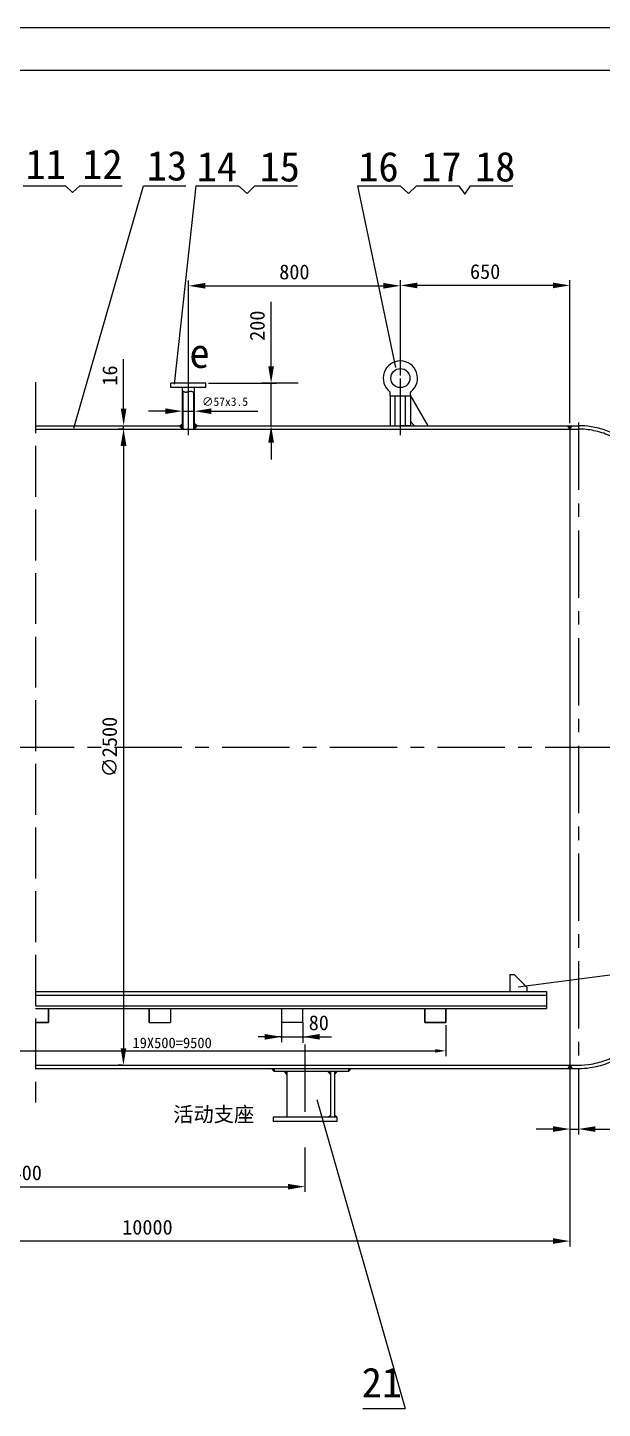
# Model space of a CAD drawing. Extents: x 98 to 958, y 91 to 685.
# Drawn here: x 354.8 to 490.4, y 359.8 to 685.4 of the extents above; entities that cross this region are included whole.
import ezdxf

# ---------------------------------------------------------------- set-up
doc = ezdxf.new("R2010")
doc.units = 0
doc.linetypes.add('ACAD_ISO02W100', pattern=[15, 12, -3])
doc.linetypes.add('CENTER', pattern=[50.8, 31.75, -6.35, 6.35, -6.35])
doc.layers.get('0').update_dxf_attribs({"linetype": 'CONTINUOUS'})
doc.layers.get('DEFPOINTS').update_dxf_attribs({"linetype": 'CONTINUOUS'})
for name, color, linetype in [('01', 5, 'CONTINUOUS'), ('02', 1, 'CENTER'), ('1', 1, 'CONTINUOUS'), ('3', 3, 'CONTINUOUS'), ('BREAK', 3, 'ACAD_ISO02W100'), ('TEXT', 5, 'CONTINUOUS')]:
    doc.layers.add(name, color=color, linetype=linetype)
doc.styles.add('STYLE1', font='SimSun.ttf')
doc.dimstyles.get("Standard").update_dxf_attribs({"dimtxt": 0.18, "dimasz": 0.18, "dimexe": 0.18, "dimexo": 0.0625, "dimgap": 0.09, "dimtad": 0, "dimtih": 1, "dimtoh": 1, "dimdec": 4, "dimzin": 0, "dimtxsty": 'STANDARD', "dimcen": 0.09, "dimazin": 3, "dimtfac": 1, "dimtdec": 4, "dimtofl": 0, "dimtmove": 0, "dimatfit": 3, "dimtolj": 1, "dimtzin": 0})
pattern_1 = [(135, (-578.66113004, 946.232974894), (4.4194173824e-05, 4.4194173824e-05), [])]

# ---------------------------------------------------------------- blocks, each defined once
blk = doc.blocks.new('*D21')
at = {"color": 0, "linetype": 'BYBLOCK'}
for p, q in [((1106.29, 658.18), (1105.25, 658.18)), ((1106.5, 654.18), (1106.5, 512.18)), ((1106.29, 508.18), (1105.25, 508.18))]:
    blk.add_line(p, q, dxfattribs=at)
for points in [[(1105.84, 654.18), (1107.17, 654.18), (1106.5, 658.18)], [(1105.84, 512.18), (1107.17, 512.18), (1106.5, 508.18)]]:
    blk.add_solid(points, dxfattribs=at)
at = {"layer": 'DEFPOINTS', "color": 0, "linetype": 'BYBLOCK'}
for p in [(1106.91, 658.18), (1106.5, 508.18), (1106.91, 508.18)]:
    blk.add_point(p, dxfattribs=at)
at = {"color": 0, "linetype": 'BYBLOCK', "insert": (1103.25, 583.18), "char_height": 3.5, "attachment_point": 5, "rotation": 90}
blk.add_mtext('\\A1;∅2500', dxfattribs=at)
blk = doc.blocks.new('*D0')
at = {"color": 0, "linetype": 'BYBLOCK'}
for p, q in [((1060.77, 488.77), (1060.77, 478.27)), ((1213.27, 488.77), (1213.27, 478.27)), ((1064.77, 479.52), (1209.27, 479.52))]:
    blk.add_line(p, q, dxfattribs=at)
for points in [[(1064.77, 480.18), (1064.77, 478.85), (1060.77, 479.52)], [(1209.27, 480.18), (1209.27, 478.85), (1213.27, 479.52)]]:
    blk.add_solid(points, dxfattribs=at)
at = {"layer": 'DEFPOINTS', "color": 0, "linetype": 'BYBLOCK'}
for p in [(1060.77, 489.4), (1213.27, 489.4), (1213.27, 479.52)]:
    blk.add_point(p, dxfattribs=at)
at = {"color": 0, "linetype": 'BYBLOCK', "insert": (1146.45, 482.77), "char_height": 3.5, "attachment_point": 5}
blk.add_mtext('\\A1;8400', dxfattribs=at)
blk = doc.blocks.new('*D30')
at = {"color": 0, "linetype": 'BYBLOCK'}
for p, q in [((1025.27, 517.6), (1025.27, 510.3)), ((1246.52, 517.6), (1246.52, 510.3)), ((1027.77, 511.55), (1244.02, 511.55))]:
    blk.add_line(p, q, dxfattribs=at)
for points in [[(1027.77, 511.96), (1027.77, 511.13), (1025.27, 511.55)], [(1244.02, 511.96), (1244.02, 511.13), (1246.52, 511.55)]]:
    blk.add_solid(points, dxfattribs=at)
at = {"layer": 'DEFPOINTS', "color": 0, "linetype": 'BYBLOCK'}
for p in [(1025.27, 518.23), (1246.52, 518.23), (1246.52, 511.55)]:
    blk.add_point(p, dxfattribs=at)
at = {"color": 0, "linetype": 'BYBLOCK', "insert": (1181.93, 513.42), "char_height": 2.5, "attachment_point": 5}
blk.add_mtext('\\A1;19X500=9500', dxfattribs=at)
blk = doc.blocks.new('*D1')
at = {"color": 0, "linetype": 'BYBLOCK'}
for p, q in [((1023.27, 514.55), (1023.27, 465.44)), ((1275.77, 499.84), (1275.77, 465.44)), ((1271.77, 466.69), (1027.27, 466.69))]:
    blk.add_line(p, q, dxfattribs=at)
for points in [[(1027.27, 467.36), (1027.27, 466.03), (1023.27, 466.69)], [(1271.77, 467.36), (1271.77, 466.03), (1275.77, 466.69)]]:
    blk.add_solid(points, dxfattribs=at)
at = {"layer": 'DEFPOINTS', "color": 0, "linetype": 'BYBLOCK'}
for p in [(1023.27, 515.18), (1275.77, 500.47), (1023.27, 466.69)]:
    blk.add_point(p, dxfattribs=at)
at = {"color": 0, "linetype": 'BYBLOCK', "insert": (1176.1, 469.94), "char_height": 3.5, "attachment_point": 5}
blk.add_mtext('\\A1;10000', dxfattribs=at)
blk = doc.blocks.new('*D25')
at = {"color": 0, "linetype": 'BYBLOCK'}
for p, q in [((1474.14, 508.71), (1474.14, 491.86)), ((1476.14, 506.76), (1476.14, 491.86)), ((1470.14, 493.11), (1466.14, 493.11)), ((1474.14, 493.11), (1476.14, 493.11)), ((1480.14, 493.11), (1493.88, 493.11))]:
    blk.add_line(p, q, dxfattribs=at)
for points in [[(1470.14, 493.78), (1470.14, 492.44), (1474.14, 493.11)], [(1480.14, 493.78), (1480.14, 492.44), (1476.14, 493.11)]]:
    blk.add_solid(points, dxfattribs=at)
at = {"layer": 'DEFPOINTS', "color": 0, "linetype": 'BYBLOCK'}
for p in [(1474.14, 509.34), (1476.14, 507.38), (1474.14, 493.11)]:
    blk.add_point(p, dxfattribs=at)
at = {"color": 0, "linetype": 'BYBLOCK', "insert": (1489.76, 496.36), "char_height": 3.5, "attachment_point": 5}
blk.add_mtext('\\A1;40', dxfattribs=at)
blk = doc.blocks.new('*D28')
at = {"color": 0, "linetype": 'BYBLOCK'}
for p, q in [((1103.77, 669.61), (1103.77, 693.22)), ((1107.77, 691.97), (1149.77, 691.97)), ((1153.77, 670.83), (1153.77, 693.22))]:
    blk.add_line(p, q, dxfattribs=at)
for points in [[(1107.77, 692.64), (1107.77, 691.3), (1103.77, 691.97)], [(1149.77, 692.64), (1149.77, 691.3), (1153.77, 691.97)]]:
    blk.add_solid(points, dxfattribs=at)
at = {"layer": 'DEFPOINTS', "color": 0, "linetype": 'BYBLOCK'}
for p in [(1153.77, 691.97), (1103.77, 668.98), (1153.77, 670.21)]:
    blk.add_point(p, dxfattribs=at)
at = {"color": 0, "linetype": 'BYBLOCK', "insert": (1128.77, 695.22), "char_height": 3.5, "attachment_point": 5}
blk.add_mtext('\\A1;800', dxfattribs=at)
blk = doc.blocks.new('*D23')
at = {"color": 0, "linetype": 'BYBLOCK'}
for p, q in [((1403.65, 672.98), (1403.65, 688.15)), ((1388.89, 668.98), (1404.9, 668.98)), ((1403.65, 658.98), (1403.65, 668.98)), ((1399.95, 658.98), (1404.9, 658.98)), ((1403.65, 654.98), (1403.65, 650.98))]:
    blk.add_line(p, q, dxfattribs=at)
for points in [[(1402.98, 672.98), (1404.31, 672.98), (1403.65, 668.98)], [(1402.98, 654.98), (1404.31, 654.98), (1403.65, 658.98)]]:
    blk.add_solid(points, dxfattribs=at)
at = {"layer": 'DEFPOINTS', "color": 0, "linetype": 'BYBLOCK'}
for p in [(1388.26, 668.98), (1399.33, 658.98), (1403.65, 658.98)]:
    blk.add_point(p, dxfattribs=at)
at = {"color": 0, "linetype": 'BYBLOCK', "insert": (1400.4, 682.56), "char_height": 3.5, "attachment_point": 5, "rotation": 90}
blk.add_mtext('\\A1;200', dxfattribs=at)
blk = doc.blocks.new('*D22')
at = {"color": 0, "linetype": 'BYBLOCK'}
for p, q in [((1181.55, 662.98), (1181.55, 674.65)), ((1181.55, 658.18), (1181.55, 658.98)), ((1182.12, 658.98), (1182.8, 658.98)), ((1182.12, 658.18), (1182.8, 658.18)), ((1181.55, 654.18), (1181.55, 650.18))]:
    blk.add_line(p, q, dxfattribs=at)
for points in [[(1180.88, 662.98), (1182.21, 662.98), (1181.55, 658.98)], [(1180.88, 654.18), (1182.21, 654.18), (1181.55, 658.18)]]:
    blk.add_solid(points, dxfattribs=at)
at = {"layer": 'DEFPOINTS', "color": 0, "linetype": 'BYBLOCK'}
for p in [(1181.5, 658.98), (1181.5, 658.18), (1181.55, 658.98)]:
    blk.add_point(p, dxfattribs=at)
at = {"color": 0, "linetype": 'BYBLOCK', "insert": (1178.3, 670.81), "char_height": 3.5, "attachment_point": 5, "rotation": 90}
blk.add_mtext('\\A1;16', dxfattribs=at)
blk = doc.blocks.new('*D27')
at = {"color": 0, "linetype": 'BYBLOCK'}
for p, q in [((1153.77, 670.83), (1153.77, 693.31)), ((1189.77, 692.06), (1157.77, 692.06)), ((1193.77, 659.61), (1193.77, 693.31))]:
    blk.add_line(p, q, dxfattribs=at)
for points in [[(1157.77, 692.72), (1157.77, 691.39), (1153.77, 692.06)], [(1189.77, 692.72), (1189.77, 691.39), (1193.77, 692.06)]]:
    blk.add_solid(points, dxfattribs=at)
at = {"layer": 'DEFPOINTS', "color": 0, "linetype": 'BYBLOCK'}
for p in [(1153.77, 692.06), (1153.77, 670.21), (1193.77, 658.98)]:
    blk.add_point(p, dxfattribs=at)
at = {"color": 0, "linetype": 'BYBLOCK', "insert": (1173.77, 695.31), "char_height": 3.5, "attachment_point": 5}
blk.add_mtext('\\A1;650', dxfattribs=at)
blk = doc.blocks.new('A$C7B21413C')
h = blk.add_hatch()
h.set_pattern_fill('ANSI31', color=256, scale=0.0005, style=0)
h.set_pattern_definition([(45, (493.303778443, 946.23962731), (-4.4194173824e-05, 4.4194173824e-05), [])])
h.paths.add_polyline_path([(274.04723, 500.12184), (274.65275, 500.12184), (274.65275, 500.56148)])
h.paths.add_polyline_path([(274.65275, 500.12184), (274.04723, 500.12184), (274.65275, 499.32184)])
h = blk.add_hatch()
h.set_pattern_fill('ANSI31', color=256, scale=0.0005, style=0)
h.set_pattern_definition([(135, (58.85172941, 946.23962731), (4.4194173824e-05, 4.4194173824e-05), [])])
h.paths.add_polyline_path([(278.10828, 500.12184), (277.50275, 500.12184), (277.50275, 500.56148)])
h.paths.add_polyline_path([(277.50275, 500.12184), (278.10828, 500.12184), (277.50275, 499.32184)])
h = blk.add_hatch()
h.set_pattern_fill('ANSI31', color=256, scale=0.0005, style=0)
h.set_pattern_definition([(45, (573.303778443, 946.23962731), (-4.4194173824e-05, 4.4194173824e-05), [])])
h.paths.add_polyline_path([(366.07775, 500.12184), (365.56352, 500.12184), (366.07775, 499.32768)])
h.paths.add_polyline_path([(366.07775, 499.32768), (366.59199, 500.12184), (366.07775, 500.12184)])
h = blk.add_hatch()
h.set_pattern_fill('ANSI31', color=256, scale=0.0005, style=0)
h.set_pattern_definition([(45, (1188.79768892, 946.237963134), (-4.4194173824e-05, 4.4194173824e-05), [])])
h.paths.add_polyline_path([(296.32166, 347.82018), (296.32166, 348.52018), (295.692, 348.52018)])
h = blk.add_hatch()
h.set_pattern_fill('ANSI31', color=256, scale=0.0005, style=0)
h.set_pattern_definition(pattern_1)
h.paths.add_polyline_path([(313.81489, 347.81519), (313.81489, 348.51519), (314.44456, 348.51519)])
h = blk.add_hatch()
h.set_pattern_fill('ANSI31', color=256, scale=0.0005, style=0)
h.set_pattern_definition([(315, (573.303778443, -97.59593772), (-4.4194173824e-05, -4.4194173824e-05), [])])
h.paths.add_polyline_path([(366.07775, 348.52184), (365.56352, 348.52184), (366.07775, 349.31601)])
h.paths.add_polyline_path([(366.07775, 349.31601), (366.59199, 348.52184), (366.07775, 348.52184)])
h = blk.add_hatch()
h.set_pattern_fill('ANSI31', color=256, scale=0.0005, style=0)
h.set_pattern_definition([(45, (1191.75377973, 945.537963134), (-4.4194173824e-05, 4.4194173824e-05), [])])
h.paths.add_polyline_path([(299.27776, 347.12018), (299.27776, 347.82018), (298.64809, 347.82018)])
h = blk.add_hatch()
h.set_pattern_fill('ANSI31', color=256, scale=0.0005, style=0)
h.set_pattern_definition([(45, (1202.04089879, 945.532974894), (-4.4194173824e-05, 4.4194173824e-05), [])])
h.paths.add_polyline_path([(309.56487, 347.11519), (309.56487, 347.81519), (308.93521, 347.81519)])
h = blk.add_hatch()
h.set_pattern_fill('ANSI31', color=256, scale=0.0005, style=0)
h.set_pattern_definition([(135, (-581.91110984, 945.532974894), (4.4194173824e-05, 4.4194173824e-05), [])])
h.paths.add_polyline_path([(310.56491, 347.11519), (310.56491, 347.81519), (311.19458, 347.81519)])
at = {"ltscale": 0.5}
h = blk.add_hatch(dxfattribs=at)
h.set_pattern_fill('ANSI31', color=256, scale=0.0005, style=0)
h.set_pattern_definition([(45, (1198.790918994, 946.232974894), (-4.4194173824e-05, 4.4194173824e-05), [])])
h.paths.add_polyline_path([(309.56489, 337.55608), (309.06489, 337.01519), (309.56489, 337.01519)])
h = blk.add_hatch(dxfattribs=at)
h.set_pattern_fill('ANSI31', color=256, scale=0.0005, style=0)
h.set_pattern_definition(pattern_1)
h.paths.add_polyline_path([(310.56489, 337.01536), (311.06489, 337.01519), (310.56489, 337.55608)])
for p, q in [((25, 584), (831, 584)), ((237.12159, 556.71453), (247.12159, 556.71453)), ((247.12159, 556.71453), (248.72933, 555.07591)), ((248.72933, 555.07591), (250.48756, 556.71453)), ((250.48756, 556.71453), (260.48756, 556.71453)), ((265.50564, 556.71453), (275.50564, 556.71453)), ((277.89827, 556.71453), (287.89827, 556.71453)), ((287.89827, 556.71453), (289.91458, 554.89368)), ((289.91458, 554.89368), (291.78661, 556.71453)), ((291.78661, 556.71453), (301.78661, 556.71453)), ((316.00893, 556.71453), (326.00893, 556.71453)), ((326.00893, 556.71453), (328.02523, 554.89368)), ((328.02523, 554.89368), (329.89726, 556.71453)), ((329.89726, 556.71453), (339.89726, 556.71453)), ((339.89726, 556.71453), (341.28275, 554.70171)), ((341.28275, 554.70171), (342.60558, 556.71453)), ((342.60558, 556.71453), (352.60558, 556.71453)), ((280.20275, 510.12184), (271.95275, 510.12184)), ((271.95275, 509.12184), (271.95275, 510.12184)), ((280.20275, 509.12184), (271.95275, 509.12184)), ((274.65275, 499.32184), (274.65275, 509.12184)), ((274.82775, 499.32184), (274.82775, 508.21204)), ((277.50275, 499.32184), (277.50275, 509.12184)), ((280.20275, 509.12184), (280.20275, 510.12184)), ((277.32775, 499.32184), (277.32775, 507.94327)), ((323.70275, 507.19684), (323.70275, 507.94106)), ((323.70275, 507.19684), (323.70275, 500.12184)), ((323.70275, 507.19684), (328.45275, 507.19684)), ((323.70275, 507.19684), (328.45275, 507.19684)), ((324.82775, 500.12184), (324.82775, 507.19684)), ((327.27775, 507.19684), (328.45275, 507.19684)), ((327.32775, 500.12184), (327.32775, 507.19684)), ((328.45275, 507.19684), (328.45275, 507.94106)), ((328.45275, 507.19684), (332.53751, 500.12184)), ((328.45275, 507.19684), (328.45275, 500.12184)), ((240.01786, 500.12184), (274.65275, 500.12184)), ((240.01786, 499.32184), (368.07775, 499.32184)), ((261.95275, 500.12184), (274.65275, 500.12184)), ((274.04723, 500.12184), (274.65275, 500.56148)), ((274.65275, 499.32184), (274.04723, 500.12184)), ((278.10828, 500.12184), (277.50275, 500.56148)), ((277.50275, 500.12184), (323.70275, 500.12184)), ((277.50275, 499.32184), (278.10828, 500.12184)), ((277.50275, 500.12184), (289.65275, 500.12184)), ((307.50275, 500.12184), (366.07775, 500.12184)), ((323.70275, 500.12184), (326.07775, 500.12184)), ((328.45275, 500.12184), (326.07775, 500.12184)), ((328.45275, 501.12184), (329.45275, 500.12184)), ((342.12775, 500.12184), (366.07775, 500.12184)), ((357.50275, 500.12184), (368.07775, 500.12184)), ((366.08153, 499.32184), (365.56352, 500.12184)), ((366.07398, 499.32184), (366.59199, 500.12184)), ((366.07775, 500.12184), (366.07775, 366.69684)), ((366.07775, 500.12184), (366.07775, 348.52184)), ((366.07775, 500.12184), (366.07775, 366.69684)), ((360.57775, 366.69684), (360.57775, 362.67184)), ((243.07775, 362.67184), (243.07775, 359.36994)), ((243.07775, 362.67184), (243.07775, 359.36994)), ((243.07775, 362.67184), (243.07775, 359.36994)), ((243.07775, 362.67184), (243.07775, 359.36994)), ((266.82775, 362.67184), (266.82775, 359.36994)), ((266.82775, 362.67184), (266.82775, 359.36994)), ((266.82775, 362.67184), (266.82775, 359.36994)), ((271.82775, 362.67184), (271.82775, 359.36994)), ((298.07775, 362.67184), (298.07775, 359.36994)), ((298.07775, 362.67184), (298.07775, 359.36994)), ((331.82775, 362.67184), (331.82775, 359.36994)), ((331.82775, 362.67184), (331.82775, 359.36994)), ((331.82775, 362.67184), (331.82775, 359.36994)), ((336.82775, 362.67184), (336.82775, 359.36994)), ((366.07775, 362.67184), (366.07775, 348.52184)), ((336.82775, 359.36994), (331.82775, 359.36994)), ((240.01786, 349.32184), (368.07775, 349.32184)), ((240.01786, 348.52184), (368.07775, 348.52184)), ((296.32166, 347.82018), (295.692, 348.52018)), ((313.81489, 347.81519), (314.44456, 348.51519)), ((366.08153, 349.32184), (365.56352, 348.52184)), ((366.07398, 349.32184), (366.59199, 348.52184)), ((299.27776, 347.12018), (298.64809, 347.82018)), ((309.56487, 347.11519), (308.93521, 347.81519)), ((310.56491, 347.11519), (311.19458, 347.81519)), ((317.20416, 268.37998), (327.20416, 268.37998))]:
    blk.add_line(p, q)
for p, q in [((351.92321, 370.69684), (351.92321, 366.69684)), ((351.92321, 370.69684), (352.92321, 370.69684)), ((352.92321, 370.69684), (355.92321, 367.69684)), ((240.01786, 366.69684), (314.07775, 366.69684)), ((240.01786, 365.83434), (360.57775, 365.83434)), ((309.47775, 366.69684), (360.57775, 366.69684)), ((351.92321, 366.69684), (355.92321, 366.69684)), ((355.92321, 367.69684), (355.92321, 366.69684)), ((240.01786, 363.29684), (360.57775, 363.29684)), ((240.01786, 362.67184), (360.57775, 362.67184)), ((243.07775, 359.36994), (243.07775, 362.67184)), ((243.07775, 359.36994), (243.07775, 362.67184)), ((243.07775, 359.36994), (243.07775, 362.67184)), ((243.07775, 359.36994), (243.07775, 362.67184)), ((266.82775, 359.36994), (266.82775, 362.67184)), ((266.82775, 359.36994), (266.82775, 362.67184)), ((303.07775, 359.36994), (303.07775, 362.67184)), ((331.82775, 359.36994), (331.82775, 362.67184)), ((331.82775, 359.36994), (331.82775, 362.67184)), ((336.82775, 359.36994), (336.82775, 362.67184)), ((243.07775, 359.36994), (240.01786, 359.36994)), ((240.01786, 359.36994), (243.07775, 359.36994)), ((240.01786, 359.36994), (240.57775, 359.36994)), ((240.57775, 359.36994), (240.01786, 359.36994)), ((243.07775, 359.36994), (240.01786, 359.36994)), ((266.82775, 359.36994), (271.82775, 359.36994)), ((303.07775, 359.36994), (298.07775, 359.36994)), ((331.82775, 359.36994), (336.82775, 359.36994)), ((296.32166, 348.52018), (296.32166, 347.82018)), ((296.32775, 348.52018), (296.32775, 347.82018)), ((313.81489, 348.51519), (313.81489, 347.81519)), ((310.56489, 347.81519), (296.32775, 347.82018)), ((299.27775, 347.82018), (299.27775, 337.02018)), ((299.27776, 347.82018), (299.27776, 347.12018)), ((309.56487, 347.81519), (309.56487, 347.11519)), ((309.56489, 347.81519), (309.56489, 337.01519)), ((310.56489, 347.81519), (310.56489, 337.01519)), ((313.81489, 347.81519), (310.56489, 347.81519)), ((310.56491, 347.81519), (310.56491, 347.11519)), ((311.06489, 337.01519), (296.07775, 337.02018)), ((296.07775, 337.02018), (296.07775, 336.02018)), ((311.06489, 336.01519), (296.07775, 336.02018)), ((309.06489, 337.01519), (309.56489, 337.55608)), ((311.06489, 337.01519), (310.56489, 337.55608)), ((311.06489, 337.01519), (311.06489, 336.01519))]:
    blk.add_line(p, q, dxfattribs=at)
blk.add_circle((326.07775, 511.34684), 2.25)
for centre, radius, start, end in [((326.07775, 511.34684), 4.05, 307.6231415, 232.3768585), ((323.45275, 507.94106), 0.25, 0, 52.3768585), ((328.70275, 507.94106), 0.25, 127.6231415, 180)]:
    blk.add_arc(centre, radius, start, end)
for points, knots in [([(401.05477, 460.74684), (400.83237, 461.56554), (400.60247, 462.37596), (399.6778, 465.5001), (398.92863, 467.74835), (397.3154, 472.07073), (396.45132, 474.14475), (394.61801, 478.09496), (393.64882, 479.97103), (391.57526, 483.57509), (390.46709, 485.29396), (388.16229, 488.47294), (386.96573, 489.93309), (384.49876, 492.57634), (383.22838, 493.75958), (380.62927, 495.83408), (379.3005, 496.7255), (376.82963, 498.07959), (375.69395, 498.58946), (373.40348, 499.39517), (372.24858, 499.69111), (370.08765, 500.04068), (369.0827, 500.12184), (368.07775, 500.12184)], [5.213989659, 5.213989659, 5.213989659, 5.213989659, 5.250960725, 5.250960725, 5.358083631, 5.358083631, 5.465206537, 5.465206537, 5.572329443, 5.572329443, 5.683770426, 5.683770426, 5.795211409, 5.795211409, 5.906652392, 5.906652392, 6.018093375, 6.018093375, 6.110656892, 6.110656892, 6.20322041, 6.20322041, 6.283185307, 6.283185307, 6.283185307, 6.283185307]), ([(368.07775, 349.32184), (369.0952, 349.32184), (370.11266, 349.40871), (372.35058, 349.79173), (373.57001, 350.12715), (375.99207, 351.04961), (377.19469, 351.63672), (379.57091, 353.05964), (380.74447, 353.89547), (383.04918, 355.80933), (384.18029, 356.88734), (386.38669, 359.27541), (387.46196, 360.58545), (389.54399, 363.42428), (390.55073, 364.95305), (392.48407, 368.21335), (393.41065, 369.94487), (395.17313, 373.5924), (396.00903, 375.50841), (397.58085, 379.50469), (398.31676, 381.58494), (399.68049, 385.88777), (400.30831, 388.11033), (401.44902, 392.67436), (401.96192, 395.01582), (402.86724, 399.79302), (403.25966, 402.22876), (403.91982, 407.16894), (404.18756, 409.67338), (404.59546, 414.7247), (404.73563, 417.27158), (404.8869, 422.38107), (404.89801, 424.94368), (404.79104, 430.05777), (404.67296, 432.60926), (404.30889, 437.67436), (404.06289, 440.18797), (403.44562, 445.15096), (403.07434, 447.60033), (402.2105, 452.40914), (401.71793, 454.76857), (400.61682, 459.37268), (400.00829, 461.61736), (398.68186, 465.96834), (397.96397, 468.07464), (396.42671, 472.12665), (395.60735, 474.07235), (393.87626, 477.78261), (392.96454, 479.54717), (391.05903, 482.87652), (390.06525, 484.44131), (388.00709, 487.35474), (386.94271, 488.70336), (384.75585, 491.17067), (383.63339, 492.28934), (381.34365, 494.28601), (380.17641, 495.164), (377.81059, 496.67209), (376.61204, 497.30221), (374.19615, 498.31099), (372.97883, 498.6897), (370.53582, 499.19487), (369.31011, 499.32139), (368.0822, 499.32184), (368.07998, 499.32184), (368.07775, 499.32184)], [3.141592654, 3.141592654, 3.141592654, 3.141592654, 3.226175582, 3.226175582, 3.328069744, 3.328069744, 3.429963906, 3.429963906, 3.531858068, 3.531858068, 3.63375223, 3.63375223, 3.735646392, 3.735646392, 3.837540554, 3.837540554, 3.939434716, 3.939434716, 4.041328878, 4.041328878, 4.14322304, 4.14322304, 4.245117202, 4.245117202, 4.347011364, 4.347011364, 4.448905526, 4.448905526, 4.550799688, 4.550799688, 4.65269385, 4.65269385, 4.754588012, 4.754588012, 4.856482174, 4.856482174, 4.958376336, 4.958376336, 5.060270498, 5.060270498, 5.16216466, 5.16216466, 5.264058822, 5.264058822, 5.365952983, 5.365952983, 5.467847145, 5.467847145, 5.569741307, 5.569741307, 5.671635469, 5.671635469, 5.773529631, 5.773529631, 5.875423793, 5.875423793, 5.977317955, 5.977317955, 6.079212117, 6.079212117, 6.181106279, 6.181106279, 6.283000441, 6.283000441, 6.283185307, 6.283185307, 6.283185307, 6.283185307]), ([(368.07775, 348.52184), (369.00815, 348.52184), (369.93854, 348.5914), (372.20863, 348.93129), (373.54541, 349.27752), (376.19195, 350.25607), (377.50169, 350.88836), (380.07922, 352.4313), (381.34687, 353.34185), (383.82592, 355.43063), (385.0372, 356.60867), (387.38983, 359.21879), (388.53113, 360.65069), (390.73089, 363.75203), (391.78937, 365.42133), (393.81149, 368.97833), (394.77519, 370.86591), (396.59683, 374.83788), (397.45483, 376.92217), (399.05534, 381.26367), (399.79791, 383.52083), (401.15911, 388.18222), (401.7778, 390.58643), (402.8842, 395.5144), (403.37196, 398.03815), (404.21096, 403.1763), (404.56222, 405.79071), (405.12426, 411.08025), (405.33502, 413.75539), (405.61367, 419.13577), (405.68154, 421.84103), (405.67362, 427.25067), (405.59781, 429.95507), (405.30343, 435.33204), (405.08481, 438.00462), (404.50731, 443.28738), (404.14837, 445.89754), (403.29434, 451.02562), (402.79919, 453.54349), (402.09371, 456.63699), (401.94425, 457.26907), (401.79049, 457.89684)], [3.141592654, 3.141592654, 3.141592654, 3.141592654, 3.215625509, 3.215625509, 3.322748416, 3.322748416, 3.429871322, 3.429871322, 3.536994228, 3.536994228, 3.644117134, 3.644117134, 3.75124004, 3.75124004, 3.858362946, 3.858362946, 3.965485852, 3.965485852, 4.072608758, 4.072608758, 4.179731664, 4.179731664, 4.28685457, 4.28685457, 4.393977476, 4.393977476, 4.501100382, 4.501100382, 4.608223289, 4.608223289, 4.715346195, 4.715346195, 4.822469101, 4.822469101, 4.929592007, 4.929592007, 5.036714913, 5.036714913, 5.143837819, 5.143837819, 5.17156873, 5.17156873, 5.17156873, 5.17156873])]:
    blk.add_open_spline(points, degree=3, knots=knots)
at = {"layer": '01', "ltscale": 0.5}
for p, q in [((249.08457, 499.54052), (265.50564, 556.71453)), ((272.80627, 509.8882), (277.89827, 556.71453)), ((325.04381, 513.83466), (316.00893, 556.71453)), ((301.95275, 510.12184), (293.28835, 510.12184)), ((270.65275, 503.54373), (266.65275, 503.54373)), ((274.65275, 503.54373), (277.50275, 503.54373)), ((281.50275, 503.54373), (292.45849, 503.54373)), ((353.90777, 367.75473), (414.79068, 375.83353)), ((298.07775, 359.36994), (298.07775, 354.74959)), ((303.07775, 359.36994), (303.07775, 354.6038)), ((298.07775, 356.00193), (303.07775, 356.00193)), ((302.07775, 356.00193), (309.85334, 356.00193)), ((306.36093, 341.22465), (327.20416, 268.37998))]:
    blk.add_line(p, q, dxfattribs=at)
at = {"layer": '01'}
blk.add_line((298.07775, 356.00193), (292.55815, 356.00193), dxfattribs=at)
at = {"layer": '01', "ltscale": 0.5}
blk.add_point((297.86087, 356.00193), dxfattribs=at)
for points in [[(270.65275, 504.2104), (270.65275, 502.87706), (274.65275, 503.54373)], [(281.50275, 504.2104), (281.50275, 502.87706), (277.50275, 503.54373)], [(294.07775, 356.66859), (294.07775, 355.33526), (298.07775, 356.00193)], [(307.07775, 356.66859), (307.07775, 355.33526), (303.07775, 356.00193)]]:
    blk.add_solid(points, dxfattribs=at)
at = {"layer": '02', "ltscale": 0.5}
blk.add_line((303.57775, 354.21285), (303.57775, 335.27307), dxfattribs=at)
at = {"layer": '1', "linetype": 'CENTER', "ltscale": 0.5}
for p, q in [((276.07775, 497.88565), (276.07775, 511.2365)), ((326.07775, 497.88565), (326.07775, 511.2365)), ((368.07775, 500.83988), (368.07775, 347.39577)), ((233.24621, 424.32184), (418.2451, 424.32184))]:
    blk.add_line(p, q, dxfattribs=at)
at = {"layer": '3', "linetype": 'ACAD_ISO02W100', "ltscale": 0.5}
blk.add_spline([(277.50275, 507.84202), (276.63683, 508.18752), (275.30322, 507.99009), (274.65275, 508.3356)], degree=3, dxfattribs=at)
at = {"layer": 'BREAK'}
blk.add_line((240.01786, 510.35965), (240.01786, 340.51691), dxfattribs=at)
at = {"layer": 'DEFPOINTS', "color": 0, "linetype": 'BYBLOCK', "ltscale": 0.5}
blk.add_point((336.82775, 359.36994), dxfattribs=at)
at = {"layer": 'TEXT'}
blk.add_line((0, 594), (841, 594), dxfattribs=at)
at = {"style": 'STYLE1'}
for s, p in [('11', (237.66057, 558.29051)), ('12', (251.02654, 558.29051)), ('13', (266.26275, 557.93764)), ('14', (278.03661, 557.71839)), ('15', (292.86636, 557.71839)), ('16', (316.14727, 557.71839)), ('17', (330.97701, 557.71839)), ('18', (343.68533, 557.71839)), ('e', (276.31244, 513.74213)), ('21', (316.96075, 270.98936))]:
    blk.add_text(s, height=7, dxfattribs=at).set_placement(p)
at = {"layer": '01', "ltscale": 0.5, "attachment_point": 5}
for s, insert, char_height in [('\\A1;∅57x3.5', (284.71411, 505.77741), 2), ('\\A1;80', (306.83743, 359.29082), 3.5)]:
    blk.add_mtext(s, dxfattribs=dict(at, insert=insert, char_height=char_height))
at = {"layer": '01', "ltscale": 0.5, "insert": (272.50181, 339.46738), "char_height": 3.5, "width": 25, "attachment_point": 1}
blk.add_mtext('\\f宋体|b0|i0|c134|p2;活动支座', dxfattribs=at)
at = {"layer": '01', "ltscale": 0.5}
for base, p1, text, picture, middle in [((326.07775, 533.10992), (276.07775, 510.12184), '800', '*D28', (248.57775, 536.35992)), ((326.07775, 533.19725), (366.07775, 500.12184), '650', '*D27', (293.57775, 536.44725))]:
    dim = blk.add_linear_dim(base=base, p1=p1, p2=(326.07775, 511.34684), text=text, dimstyle='STANDARD', override={"dimtxt": 3.5, "dimasz": 4, "dimexe": 1.25, "dimexo": 0.625, "dimgap": 1.5, "dimtad": 1, "dimtih": 0, "dimtoh": 0, "dimzin": 8, "dimcen": 2.5, "dimtofl": 1}, dxfattribs=at)
    dim.commit()
    dim.dimension.update_dxf_attribs({"geometry": picture, "text_midpoint": middle, "insert": (-827.69357, -158.85847)})
dim = blk.add_linear_dim(base=(295.58738, 500.12184), p1=(280.20275, 510.12184), p2=(291.27149, 500.12184), angle=90, text='200', dimstyle='STANDARD', override={"dimtxt": 3.5, "dimasz": 4, "dimexe": 1.25, "dimexo": 0.625, "dimgap": 1.5, "dimtad": 1, "dimtih": 0, "dimtoh": 0, "dimcen": 2.5, "dimtofl": 1}, dxfattribs=at)
dim.commit()
dim.dimension.update_dxf_attribs({"geometry": '*D23', "text_midpoint": (295.58738, 523.70518), "dimtype": 128, "insert": (-1108.05773, -158.85847)})
for base, p1, p2, text, picture, middle, set_off in [((260.79634, 500.12184), (260.75083, 499.32184), (260.75083, 500.12184), '16', '*D22', (375.32731, 511.95518), (-920.7488, -158.85847)), ((260.75083, 349.32184), (261.15901, 499.32184), (261.15901, 349.32184), '%%C2500', '*D21', (257.50083, 424.32184), (-845.75293, -158.85847))]:
    dim = blk.add_linear_dim(base=base, p1=p1, p2=p2, angle=90, text=text, dimstyle='STANDARD', override={"dimtxt": 3.5, "dimasz": 4, "dimexe": 1.25, "dimexo": 0.625, "dimgap": 1.5, "dimtad": 1, "dimtih": 0, "dimtoh": 0, "dimcen": 2.5, "dimtofl": 1}, dxfattribs=at)
    dim.commit()
    dim.dimension.update_dxf_attribs({"geometry": picture, "text_midpoint": middle, "insert": set_off})
at = {"layer": '01'}
dim = blk.add_linear_dim(base=(336.82775, 352.68731), p1=(115.57775, 359.36994), p2=(336.82775, 359.36994), text='19X500=9500', dimstyle='STANDARD', override={"dimtxt": 2.5, "dimasz": 2.5, "dimexe": 1.25, "dimexo": 0.625, "dimgap": 0.625, "dimtad": 1, "dimtih": 0, "dimtoh": 0, "dimzin": 8, "dimcen": 2.5, "dimtofl": 1}, dxfattribs=at)
dim.commit()
dim.dimension.update_dxf_attribs({"geometry": '*D30', "text_midpoint": (272.23625, 352.68731), "dimtype": 128, "insert": (-909.68977, -158.85847)})
at = {"layer": '01', "ltscale": 0.5}
for base, p1, p2, text, picture, middle, set_off in [((113.57775, 307.83516), (366.07775, 341.60777), (113.57775, 356.32094), '10000', '*D1', (266.40633, 307.83516), (-909.68977, -158.85847)), ((366.07775, 334.2529), (368.07775, 348.52184), (366.07775, 350.47965), '40', '*D25', (381.69928, 334.2529), (-1108.05773, -158.85847)), ((303.57775, 320.65968), (151.07775, 330.53762), (303.57775, 330.53762), '8400', '*D0', (236.76187, 320.65968), (-909.68977, -158.85847))]:
    dim = blk.add_linear_dim(base=base, p1=p1, p2=p2, text=text, dimstyle='STANDARD', override={"dimtxt": 3.5, "dimasz": 4, "dimexe": 1.25, "dimexo": 0.625, "dimgap": 1.5, "dimtad": 1, "dimtih": 0, "dimtoh": 0, "dimcen": 2.5, "dimtofl": 1}, dxfattribs=at)
    dim.commit()
    dim.dimension.update_dxf_attribs({"geometry": picture, "text_midpoint": middle, "dimtype": 128, "insert": set_off})

msp = doc.modelspace()

# ---------------------------------------------------------------- block references
msp.add_blockref('A$C7B21413C', (116.66, 91.45))

doc.saveas('drawing.dxf')
